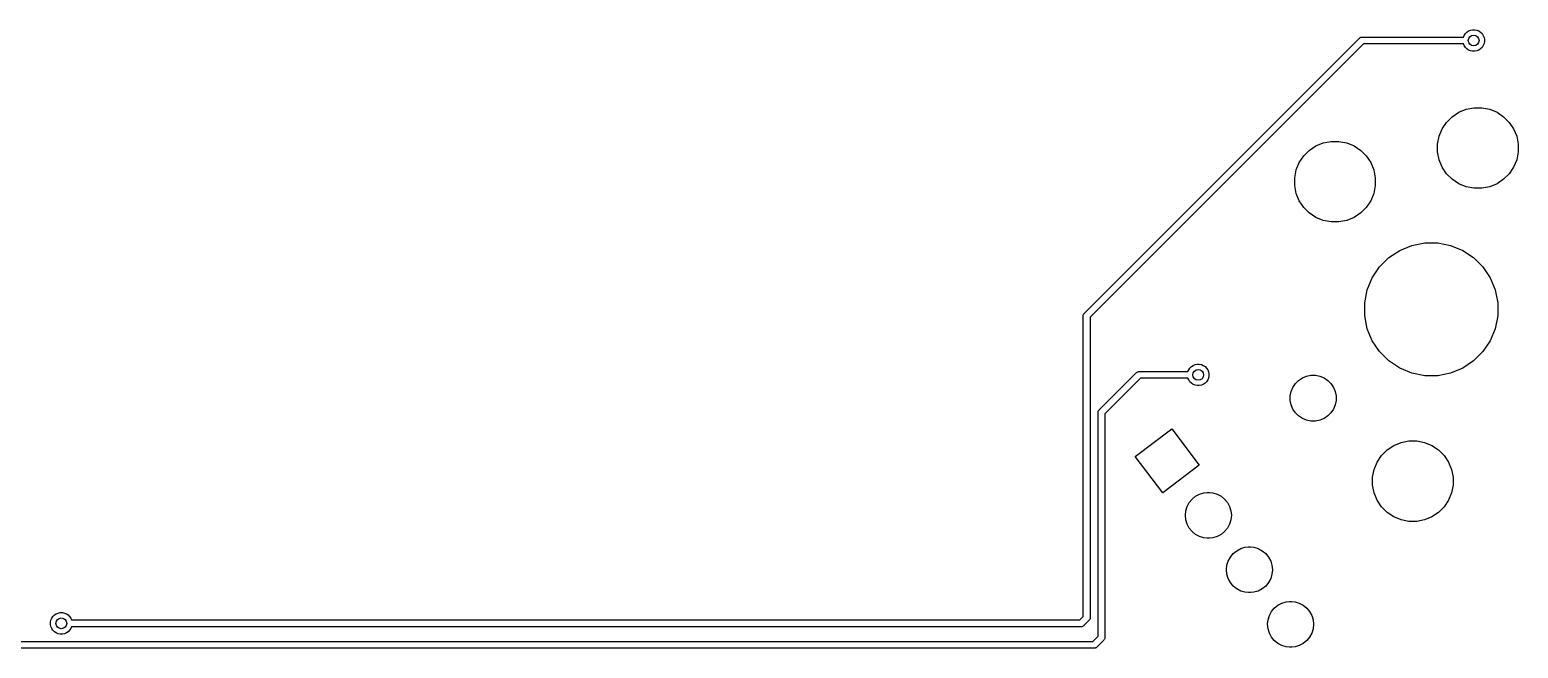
# Model space of a CAD drawing. Extents: x 0.3 to 11, y -13.3 to 4.6.
# Drawn here: x 4.953 to 7.133, y 1.577 to 2.483 of the extents above; entities that cross this region are included whole.
import ezdxf

# ---------------------------------------------------------------- set-up
doc = ezdxf.new("R2010")
doc.units = 0
doc.header["$MEASUREMENT"] = 0
doc.layers.add('BLACK', color=7, linetype='CONTINUOUS')

msp = doc.modelspace()

# ---------------------------------------------------------------- linework, layer by layer
at = {"layer": 'BLACK', "linetype": 'CONTINUOUS'}
for p, q in [((6.49782, 2.06788), (6.90102, 2.47108)), ((6.90102, 2.47108), (6.90117, 2.47127)), ((6.90117, 2.47127), (6.90193, 2.47189)), ((6.90193, 2.47189), (6.9028, 2.47236)), ((6.9028, 2.47236), (6.90374, 2.47264)), ((6.90374, 2.47264), (6.90472, 2.47274)), ((6.90472, 2.47274), (6.90497, 2.47272)), ((6.90497, 2.47272), (7.05314, 2.47272)), ((7.05314, 2.47272), (7.05415, 2.47518)), ((7.05415, 2.47518), (7.05588, 2.47776)), ((7.05588, 2.47776), (7.05807, 2.47995)), ((7.05807, 2.47995), (7.06065, 2.48167)), ((7.06065, 2.48167), (7.06352, 2.48286)), ((7.06352, 2.48286), (7.06656, 2.48346)), ((7.06656, 2.48346), (7.06966, 2.48346)), ((7.06966, 2.48346), (7.0727, 2.48286)), ((7.0727, 2.48286), (7.07557, 2.48167)), ((7.07557, 2.48167), (7.07815, 2.47995)), ((7.07815, 2.47995), (7.08034, 2.47776)), ((7.08034, 2.47776), (7.08207, 2.47518)), ((7.08207, 2.47518), (7.08325, 2.47231)), ((7.08325, 2.47231), (7.08386, 2.46927)), ((7.08386, 2.46617), (7.08325, 2.46312)), ((7.08386, 2.46927), (7.08386, 2.46617)), ((6.9068, 2.46272), (6.50618, 2.0621)), ((7.05314, 2.46272), (6.9068, 2.46272)), ((7.05415, 2.46026), (7.05314, 2.46272)), ((7.05588, 2.45768), (7.05415, 2.46026)), ((7.05807, 2.45548), (7.05588, 2.45768)), ((7.06065, 2.45376), (7.05807, 2.45548)), ((7.06352, 2.45257), (7.06065, 2.45376)), ((7.06656, 2.45197), (7.06352, 2.45257)), ((7.06966, 2.45197), (7.06656, 2.45197)), ((7.0727, 2.45257), (7.06966, 2.45197)), ((7.07557, 2.45376), (7.0727, 2.45257)), ((7.07815, 2.45548), (7.07557, 2.45376)), ((7.08034, 2.45768), (7.07815, 2.45548)), ((7.08207, 2.46026), (7.08034, 2.45768)), ((7.08325, 2.46312), (7.08207, 2.46026)), ((7.02842, 2.34774), (7.03665, 2.35597)), ((7.03665, 2.35597), (7.04632, 2.36243)), ((7.04632, 2.36243), (7.05707, 2.36688)), ((7.05707, 2.36688), (7.06848, 2.36915)), ((7.06848, 2.36915), (7.08011, 2.36915)), ((7.08011, 2.36915), (7.09152, 2.36688)), ((7.09152, 2.36688), (7.10227, 2.36243)), ((7.10227, 2.36243), (7.11194, 2.35597)), ((7.11194, 2.35597), (7.12016, 2.34774)), ((7.01751, 2.32732), (7.02196, 2.33807)), ((7.02196, 2.33807), (7.02842, 2.34774)), ((7.12016, 2.34774), (7.12663, 2.33807)), ((7.12663, 2.33807), (7.13108, 2.32732)), ((6.82731, 2.30667), (6.83698, 2.31314)), ((6.83698, 2.31314), (6.84773, 2.31759)), ((6.84773, 2.31759), (6.85914, 2.31986)), ((6.85914, 2.31986), (6.87077, 2.31986)), ((6.87077, 2.31986), (6.88218, 2.31759)), ((6.88218, 2.31759), (6.89293, 2.31314)), ((6.89293, 2.31314), (6.9026, 2.30667)), ((7.01524, 2.31591), (7.01751, 2.32732)), ((7.01524, 2.30428), (7.01524, 2.31591)), ((7.13108, 2.32732), (7.13335, 2.31591)), ((7.13335, 2.31591), (7.13335, 2.30428)), ((6.81262, 2.28878), (6.81908, 2.29845)), ((6.81908, 2.29845), (6.82731, 2.30667)), ((6.9026, 2.30667), (6.91083, 2.29845)), ((6.91083, 2.29845), (6.91729, 2.28878)), ((7.01751, 2.29287), (7.01524, 2.30428)), ((7.02196, 2.28212), (7.01751, 2.29287)), ((7.13108, 2.29287), (7.12663, 2.28212)), ((7.13335, 2.30428), (7.13108, 2.29287)), ((6.8059, 2.26662), (6.80817, 2.27803)), ((6.80817, 2.27803), (6.81262, 2.28878)), ((6.91729, 2.28878), (6.92174, 2.27803)), ((6.92174, 2.27803), (6.92401, 2.26662)), ((7.02842, 2.27245), (7.02196, 2.28212)), ((7.03665, 2.26423), (7.02842, 2.27245)), ((7.12016, 2.27245), (7.11194, 2.26423)), ((7.12663, 2.28212), (7.12016, 2.27245)), ((6.8059, 2.25499), (6.8059, 2.26662)), ((6.80817, 2.24358), (6.8059, 2.25499)), ((6.92401, 2.25499), (6.92174, 2.24358)), ((6.92401, 2.26662), (6.92401, 2.25499)), ((7.04632, 2.25776), (7.03665, 2.26423)), ((7.05707, 2.25331), (7.04632, 2.25776)), ((7.06848, 2.25104), (7.05707, 2.25331)), ((7.08011, 2.25104), (7.06848, 2.25104)), ((7.09152, 2.25331), (7.08011, 2.25104)), ((7.10227, 2.25776), (7.09152, 2.25331)), ((7.11194, 2.26423), (7.10227, 2.25776)), ((6.81262, 2.23283), (6.80817, 2.24358)), ((6.81908, 2.22316), (6.81262, 2.23283)), ((6.91729, 2.23283), (6.91083, 2.22316)), ((6.92174, 2.24358), (6.91729, 2.23283)), ((6.82731, 2.21493), (6.81908, 2.22316)), ((6.83698, 2.20847), (6.82731, 2.21493)), ((6.84773, 2.20402), (6.83698, 2.20847)), ((6.85914, 2.20175), (6.84773, 2.20402)), ((6.88218, 2.20402), (6.87077, 2.20175)), ((6.89293, 2.20847), (6.88218, 2.20402)), ((6.9026, 2.21493), (6.89293, 2.20847)), ((6.91083, 2.22316), (6.9026, 2.21493)), ((6.87077, 2.20175), (6.85914, 2.20175)), ((6.94382, 2.14941), (6.95978, 2.16007)), ((6.95978, 2.16007), (6.97751, 2.16742)), ((6.97751, 2.16742), (6.99634, 2.17116)), ((6.99634, 2.17116), (7.01553, 2.17116)), ((7.01553, 2.17116), (7.03435, 2.16742)), ((7.03435, 2.16742), (7.05209, 2.16007)), ((7.05209, 2.16007), (7.06805, 2.14941)), ((6.93024, 2.13584), (6.94382, 2.14941)), ((7.06805, 2.14941), (7.08162, 2.13584)), ((6.91224, 2.10214), (6.91958, 2.11988)), ((6.91958, 2.11988), (6.93024, 2.13584)), ((7.08162, 2.13584), (7.09228, 2.11988)), ((7.09228, 2.11988), (7.09963, 2.10214)), ((6.90849, 2.08332), (6.91224, 2.10214)), ((7.09963, 2.10214), (7.10337, 2.08332)), ((6.90849, 2.06412), (6.90849, 2.08332)), ((7.10337, 2.08332), (7.10337, 2.06412)), ((6.49616, 2.06417), (6.49625, 2.06515)), ((6.49618, 2.06393), (6.49616, 2.06417)), ((6.49618, 1.62333), (6.49618, 2.06393)), ((6.49625, 2.06515), (6.49654, 2.0661)), ((6.49654, 2.0661), (6.49692, 2.0668)), ((6.49692, 2.0668), (6.497, 2.06696)), ((6.497, 2.06696), (6.49763, 2.06773)), ((6.49763, 2.06773), (6.49782, 2.06788)), ((6.50618, 2.0621), (6.50618, 1.62151)), ((6.91224, 2.0453), (6.90849, 2.06412)), ((7.10337, 2.06412), (7.09963, 2.0453)), ((6.91958, 2.02757), (6.91224, 2.0453)), ((7.09963, 2.0453), (7.09228, 2.02757)), ((6.93024, 2.01161), (6.91958, 2.02757)), ((6.94382, 1.99803), (6.93024, 2.01161)), ((7.08162, 2.01161), (7.06805, 1.99803)), ((7.09228, 2.02757), (7.08162, 2.01161)), ((6.64959, 1.98256), (6.65061, 1.98502)), ((6.65061, 1.98502), (6.65233, 1.9876)), ((6.65233, 1.9876), (6.65453, 1.98979)), ((6.65453, 1.98979), (6.65711, 1.99151)), ((6.65711, 1.99151), (6.65997, 1.9927)), ((6.65997, 1.9927), (6.66302, 1.99331)), ((6.66302, 1.99331), (6.66612, 1.99331)), ((6.66612, 1.99331), (6.66916, 1.9927)), ((6.66916, 1.9927), (6.67203, 1.99151)), ((6.67203, 1.99151), (6.67461, 1.98979)), ((6.67461, 1.98979), (6.6768, 1.9876)), ((6.6768, 1.9876), (6.67852, 1.98502)), ((6.67852, 1.98502), (6.67971, 1.98215)), ((6.95978, 1.98737), (6.94382, 1.99803)), ((6.97751, 1.98002), (6.95978, 1.98737)), ((7.05209, 1.98737), (7.03435, 1.98002)), ((7.06805, 1.99803), (7.05209, 1.98737)), ((6.51947, 1.92615), (6.57424, 1.98092)), ((6.58002, 1.97256), (6.52783, 1.92037)), ((6.57424, 1.98092), (6.5744, 1.98111)), ((6.5744, 1.98111), (6.57516, 1.98174)), ((6.57516, 1.98174), (6.57603, 1.9822)), ((6.57603, 1.9822), (6.57697, 1.98249)), ((6.57697, 1.98249), (6.57771, 1.98256)), ((6.57771, 1.98256), (6.57795, 1.98258)), ((6.57795, 1.98258), (6.5782, 1.98256)), ((6.5782, 1.98256), (6.64959, 1.98256)), ((6.64959, 1.97256), (6.58002, 1.97256)), ((6.65061, 1.9701), (6.64959, 1.97256)), ((6.65233, 1.96752), (6.65061, 1.9701)), ((6.65453, 1.96533), (6.65233, 1.96752)), ((6.65711, 1.9636), (6.65453, 1.96533)), ((6.65997, 1.96242), (6.65711, 1.9636)), ((6.66302, 1.96181), (6.65997, 1.96242)), ((6.66916, 1.96242), (6.66612, 1.96181)), ((6.67203, 1.9636), (6.66916, 1.96242)), ((6.67461, 1.96533), (6.67203, 1.9636)), ((6.6768, 1.96752), (6.67461, 1.96533)), ((6.67852, 1.9701), (6.6768, 1.96752)), ((6.67971, 1.97297), (6.67852, 1.9701)), ((6.67971, 1.98215), (6.68031, 1.97911)), ((6.68031, 1.97601), (6.67971, 1.97297)), ((6.68031, 1.97911), (6.68031, 1.97601)), ((6.80331, 1.95928), (6.80698, 1.96476)), ((6.80698, 1.96476), (6.81164, 1.96943)), ((6.81164, 1.96943), (6.81713, 1.97309)), ((6.81713, 1.97309), (6.82323, 1.97562)), ((6.82323, 1.97562), (6.8297, 1.97691)), ((6.8297, 1.97691), (6.8363, 1.97691)), ((6.8363, 1.97691), (6.84277, 1.97562)), ((6.84277, 1.97562), (6.84887, 1.97309)), ((6.84887, 1.97309), (6.85435, 1.96943)), ((6.85435, 1.96943), (6.85902, 1.96476)), ((6.85902, 1.96476), (6.86269, 1.95928)), ((6.99634, 1.97628), (6.97751, 1.98002)), ((7.01553, 1.97628), (6.99634, 1.97628)), ((7.03435, 1.98002), (7.01553, 1.97628)), ((6.66612, 1.96181), (6.66302, 1.96181)), ((6.7995, 1.94671), (6.80079, 1.95318)), ((6.7995, 1.94011), (6.7995, 1.94671)), ((6.80079, 1.95318), (6.80331, 1.95928)), ((6.86269, 1.95928), (6.86521, 1.95318)), ((6.86521, 1.95318), (6.8665, 1.94671)), ((6.8665, 1.94671), (6.8665, 1.94011)), ((6.51781, 1.92244), (6.51791, 1.92342)), ((6.51783, 1.9222), (6.51781, 1.92244)), ((6.51783, 1.59439), (6.51783, 1.9222)), ((6.51791, 1.92342), (6.51819, 1.92436)), ((6.51819, 1.92436), (6.51866, 1.92523)), ((6.51866, 1.92523), (6.51913, 1.9258)), ((6.51913, 1.9258), (6.51928, 1.92599)), ((6.51928, 1.92599), (6.51947, 1.92615)), ((6.52783, 1.92037), (6.52783, 1.59256)), ((6.80079, 1.93364), (6.7995, 1.94011)), ((6.80331, 1.92754), (6.80079, 1.93364)), ((6.80698, 1.92205), (6.80331, 1.92754)), ((6.81164, 1.91739), (6.80698, 1.92205)), ((6.85902, 1.92205), (6.85435, 1.91739)), ((6.86269, 1.92754), (6.85902, 1.92205)), ((6.86521, 1.93364), (6.86269, 1.92754)), ((6.8665, 1.94011), (6.86521, 1.93364)), ((6.57243, 1.85816), (6.62588, 1.89844)), ((6.62588, 1.89844), (6.66616, 1.84499)), ((6.81713, 1.91372), (6.81164, 1.91739)), ((6.82323, 1.91119), (6.81713, 1.91372)), ((6.8297, 1.90991), (6.82323, 1.91119)), ((6.8363, 1.90991), (6.8297, 1.90991)), ((6.84277, 1.91119), (6.8363, 1.90991)), ((6.84887, 1.91372), (6.84277, 1.91119)), ((6.85435, 1.91739), (6.84887, 1.91372)), ((6.95097, 1.87402), (6.96172, 1.87848)), ((6.96172, 1.87848), (6.97313, 1.88075)), ((6.97313, 1.88075), (6.98476, 1.88075)), ((6.98476, 1.88075), (6.99617, 1.87848)), ((6.99617, 1.87848), (7.00692, 1.87402)), ((6.6127, 1.80471), (6.57243, 1.85816)), ((6.92661, 1.84966), (6.93307, 1.85934)), ((6.93307, 1.85934), (6.9413, 1.86756)), ((6.9413, 1.86756), (6.95097, 1.87402)), ((7.00692, 1.87402), (7.01659, 1.86756)), ((7.01659, 1.86756), (7.02482, 1.85934)), ((7.02482, 1.85934), (7.03128, 1.84966)), ((6.66616, 1.84499), (6.6127, 1.80471)), ((6.91989, 1.82751), (6.92216, 1.83892)), ((6.92216, 1.83892), (6.92661, 1.84966)), ((7.03128, 1.84966), (7.03573, 1.83892)), ((7.03573, 1.83892), (7.038, 1.82751)), ((6.91989, 1.81587), (6.91989, 1.82751)), ((6.92216, 1.80447), (6.91989, 1.81587)), ((7.038, 1.81587), (7.03573, 1.80447)), ((7.038, 1.82751), (7.038, 1.81587)), ((6.64841, 1.78458), (6.65151, 1.79039)), ((6.65151, 1.79039), (6.6557, 1.79549)), ((6.6557, 1.79549), (6.66079, 1.79967)), ((6.66079, 1.79967), (6.6666, 1.80278)), ((6.6666, 1.80278), (6.67291, 1.80469)), ((6.67291, 1.80469), (6.67783, 1.80518)), ((6.67783, 1.80518), (6.68112, 1.80518)), ((6.68112, 1.80518), (6.68603, 1.80469)), ((6.68603, 1.80469), (6.69234, 1.80278)), ((6.69234, 1.80278), (6.69815, 1.79967)), ((6.69815, 1.79967), (6.70325, 1.79549)), ((6.70325, 1.79549), (6.70743, 1.79039)), ((6.70743, 1.79039), (6.71054, 1.78458)), ((6.92661, 1.79372), (6.92216, 1.80447)), ((6.93307, 1.78405), (6.92661, 1.79372)), ((7.03128, 1.79372), (7.02482, 1.78405)), ((7.03573, 1.80447), (7.03128, 1.79372)), ((6.64585, 1.77171), (6.64649, 1.77827)), ((6.64649, 1.76515), (6.64585, 1.77171)), ((6.64649, 1.77827), (6.64841, 1.78458)), ((6.71054, 1.78458), (6.71245, 1.77827)), ((6.71245, 1.77827), (6.7131, 1.77171)), ((6.7131, 1.77171), (6.71245, 1.76515)), ((6.9413, 1.77582), (6.93307, 1.78405)), ((6.95097, 1.76936), (6.9413, 1.77582)), ((6.96172, 1.76491), (6.95097, 1.76936)), ((7.00692, 1.76936), (6.99617, 1.76491)), ((7.01659, 1.77582), (7.00692, 1.76936)), ((7.02482, 1.78405), (7.01659, 1.77582)), ((6.64841, 1.75884), (6.64649, 1.76515)), ((6.65151, 1.75303), (6.64841, 1.75884)), ((6.6557, 1.74793), (6.65151, 1.75303)), ((6.66079, 1.74375), (6.6557, 1.74793)), ((6.70325, 1.74793), (6.69815, 1.74375)), ((6.70743, 1.75303), (6.70325, 1.74793)), ((6.71054, 1.75884), (6.70743, 1.75303)), ((6.71245, 1.76515), (6.71054, 1.75884)), ((6.97313, 1.76264), (6.96172, 1.76491)), ((6.98476, 1.76264), (6.97313, 1.76264)), ((6.99617, 1.76491), (6.98476, 1.76264)), ((6.6666, 1.74064), (6.66079, 1.74375)), ((6.67291, 1.73873), (6.6666, 1.74064)), ((6.67783, 1.73825), (6.67291, 1.73873)), ((6.68112, 1.73825), (6.67783, 1.73825)), ((6.68603, 1.73873), (6.68112, 1.73825)), ((6.69234, 1.74064), (6.68603, 1.73873)), ((6.69815, 1.74375), (6.69234, 1.74064)), ((6.72097, 1.71981), (6.72679, 1.72291)), ((6.72679, 1.72291), (6.73309, 1.72483)), ((6.73309, 1.72483), (6.73801, 1.72531)), ((6.73801, 1.72531), (6.7413, 1.72531)), ((6.7413, 1.72531), (6.74621, 1.72483)), ((6.74621, 1.72483), (6.75252, 1.72291)), ((6.75252, 1.72291), (6.75834, 1.71981)), ((6.70667, 1.69841), (6.70859, 1.70472)), ((6.70859, 1.70472), (6.71169, 1.71053)), ((6.71169, 1.71053), (6.71588, 1.71563)), ((6.71588, 1.71563), (6.72097, 1.71981)), ((6.75834, 1.71981), (6.76343, 1.71563)), ((6.76343, 1.71563), (6.76761, 1.71053)), ((6.76761, 1.71053), (6.77072, 1.70472)), ((6.77072, 1.70472), (6.77263, 1.69841)), ((6.70603, 1.69185), (6.70667, 1.69841)), ((6.70667, 1.68529), (6.70603, 1.69185)), ((6.70859, 1.67898), (6.70667, 1.68529)), ((6.71169, 1.67317), (6.70859, 1.67898)), ((6.77072, 1.67898), (6.76761, 1.67317)), ((6.77263, 1.68529), (6.77072, 1.67898)), ((6.77263, 1.69841), (6.77328, 1.69185)), ((6.77328, 1.69185), (6.77263, 1.68529)), ((6.71588, 1.66807), (6.71169, 1.67317)), ((6.72097, 1.66389), (6.71588, 1.66807)), ((6.72679, 1.66078), (6.72097, 1.66389)), ((6.73309, 1.65887), (6.72679, 1.66078)), ((6.73801, 1.65838), (6.73309, 1.65887)), ((6.7413, 1.65838), (6.73801, 1.65838)), ((6.74621, 1.65887), (6.7413, 1.65838)), ((6.75252, 1.66078), (6.74621, 1.65887)), ((6.75834, 1.66389), (6.75252, 1.66078)), ((6.76343, 1.66807), (6.75834, 1.66389)), ((6.76761, 1.67317), (6.76343, 1.66807)), ((6.77188, 1.63067), (6.77606, 1.63576)), ((6.77606, 1.63576), (6.78115, 1.63994)), ((6.78115, 1.63994), (6.78697, 1.64305)), ((6.78697, 1.64305), (6.79328, 1.64496)), ((6.79328, 1.64496), (6.79819, 1.64545)), ((6.79819, 1.64545), (6.80148, 1.64545)), ((6.80148, 1.64545), (6.8064, 1.64496)), ((6.8064, 1.64496), (6.8127, 1.64305)), ((6.8127, 1.64305), (6.81852, 1.63994)), ((6.81852, 1.63994), (6.82361, 1.63576)), ((6.82361, 1.63576), (6.8278, 1.63067)), ((4.98346, 1.61494), (4.98407, 1.61798)), ((4.98346, 1.61183), (4.98346, 1.61494)), ((4.98407, 1.61798), (4.98526, 1.62085)), ((4.98526, 1.62085), (4.98698, 1.62342)), ((4.98698, 1.62342), (4.98917, 1.62562)), ((4.98917, 1.62562), (4.99175, 1.62734)), ((4.99175, 1.62734), (4.99462, 1.62853)), ((4.99462, 1.62853), (4.99766, 1.62913)), ((4.99766, 1.62913), (5.00076, 1.62913)), ((5.00076, 1.62913), (5.00381, 1.62853)), ((5.00381, 1.62853), (5.00667, 1.62734)), ((5.00667, 1.62734), (5.00925, 1.62562)), ((5.00925, 1.62562), (5.01144, 1.62342)), ((5.01144, 1.62342), (5.01317, 1.62085)), ((5.01317, 1.62085), (5.01419, 1.61839)), ((5.01419, 1.61839), (6.49124, 1.61839)), ((6.49124, 1.61839), (6.49618, 1.62333)), ((6.50454, 1.61755), (6.49702, 1.61002)), ((6.50473, 1.61771), (6.50454, 1.61755)), ((6.50536, 1.61847), (6.50473, 1.61771)), ((6.50582, 1.61934), (6.50536, 1.61847)), ((6.50611, 1.62028), (6.50582, 1.61934)), ((6.50618, 1.62101), (6.50611, 1.62028)), ((6.50618, 1.62151), (6.50621, 1.62126)), ((6.50621, 1.62126), (6.50618, 1.62101)), ((6.76621, 1.61198), (6.76686, 1.61854)), ((6.76686, 1.61854), (6.76877, 1.62485)), ((6.76877, 1.62485), (6.77188, 1.63067)), ((6.8278, 1.63067), (6.8309, 1.62485)), ((6.8309, 1.62485), (6.83282, 1.61854)), ((6.83282, 1.61854), (6.83346, 1.61198)), ((4.98407, 1.60879), (4.98346, 1.61183)), ((4.98526, 1.60593), (4.98407, 1.60879)), ((4.98698, 1.60335), (4.98526, 1.60593)), ((4.98917, 1.60115), (4.98698, 1.60335)), ((4.99175, 1.59943), (4.98917, 1.60115)), ((4.99462, 1.59824), (4.99175, 1.59943)), ((4.99766, 1.59764), (4.99462, 1.59824)), ((5.00076, 1.59764), (4.99766, 1.59764)), ((5.00381, 1.59824), (5.00076, 1.59764)), ((5.00667, 1.59943), (5.00381, 1.59824)), ((5.00925, 1.60115), (5.00667, 1.59943)), ((5.01144, 1.60335), (5.00925, 1.60115)), ((5.01317, 1.60593), (5.01144, 1.60335)), ((5.01419, 1.60839), (5.01317, 1.60593)), ((6.49306, 1.60839), (5.01419, 1.60839)), ((6.49331, 1.60836), (6.49306, 1.60839)), ((6.49355, 1.60839), (6.49331, 1.60836)), ((6.49429, 1.60846), (6.49355, 1.60839)), ((6.49523, 1.60874), (6.49429, 1.60846)), ((6.4961, 1.60921), (6.49523, 1.60874)), ((6.49686, 1.60983), (6.4961, 1.60921)), ((6.49702, 1.61002), (6.49686, 1.60983)), ((6.51034, 1.58689), (6.51783, 1.59439)), ((6.52783, 1.59207), (6.52776, 1.59133)), ((6.52783, 1.59256), (6.52786, 1.59232)), ((6.52786, 1.59232), (6.52783, 1.59207)), ((6.52783, 1.59207), (6.52783, 1.59207)), ((6.76686, 1.60542), (6.76621, 1.61198)), ((6.76877, 1.59912), (6.76686, 1.60542)), ((6.77188, 1.5933), (6.76877, 1.59912)), ((6.77606, 1.58821), (6.77188, 1.5933)), ((6.8278, 1.5933), (6.82361, 1.58821)), ((6.8309, 1.59912), (6.8278, 1.5933)), ((6.83282, 1.60542), (6.8309, 1.59912)), ((6.83346, 1.61198), (6.83282, 1.60542)), ((6.51216, 1.57689), (4.92072, 1.57689)), ((4.92254, 1.58689), (6.51034, 1.58689)), ((6.51241, 1.57687), (6.51216, 1.57689)), ((6.51265, 1.57689), (6.51241, 1.57687)), ((6.51339, 1.57696), (6.51265, 1.57689)), ((6.51433, 1.57725), (6.51339, 1.57696)), ((6.5152, 1.57771), (6.51433, 1.57725)), ((6.51596, 1.57834), (6.5152, 1.57771)), ((6.51612, 1.57853), (6.51596, 1.57834)), ((6.5262, 1.58861), (6.51612, 1.57853)), ((6.52639, 1.58876), (6.5262, 1.58861)), ((6.52701, 1.58952), (6.52639, 1.58876)), ((6.52748, 1.59039), (6.52701, 1.58952)), ((6.52776, 1.59133), (6.52748, 1.59039)), ((6.78115, 1.58402), (6.77606, 1.58821)), ((6.78697, 1.58092), (6.78115, 1.58402)), ((6.79328, 1.579), (6.78697, 1.58092)), ((6.79819, 1.57852), (6.79328, 1.579)), ((6.80148, 1.57852), (6.79819, 1.57852)), ((6.8064, 1.579), (6.80148, 1.57852)), ((6.8127, 1.58092), (6.8064, 1.579)), ((6.81852, 1.58402), (6.8127, 1.58092)), ((6.82361, 1.58821), (6.81852, 1.58402))]:
    msp.add_line(p, q, dxfattribs=at)
at = {"layer": 'BLACK'}
for centre in [(7.06811, 2.46772), (6.66457, 1.97756), (4.99921, 1.61339)]:
    msp.add_circle(centre, 0.00787, dxfattribs=at)

doc.saveas('drawing.dxf')
